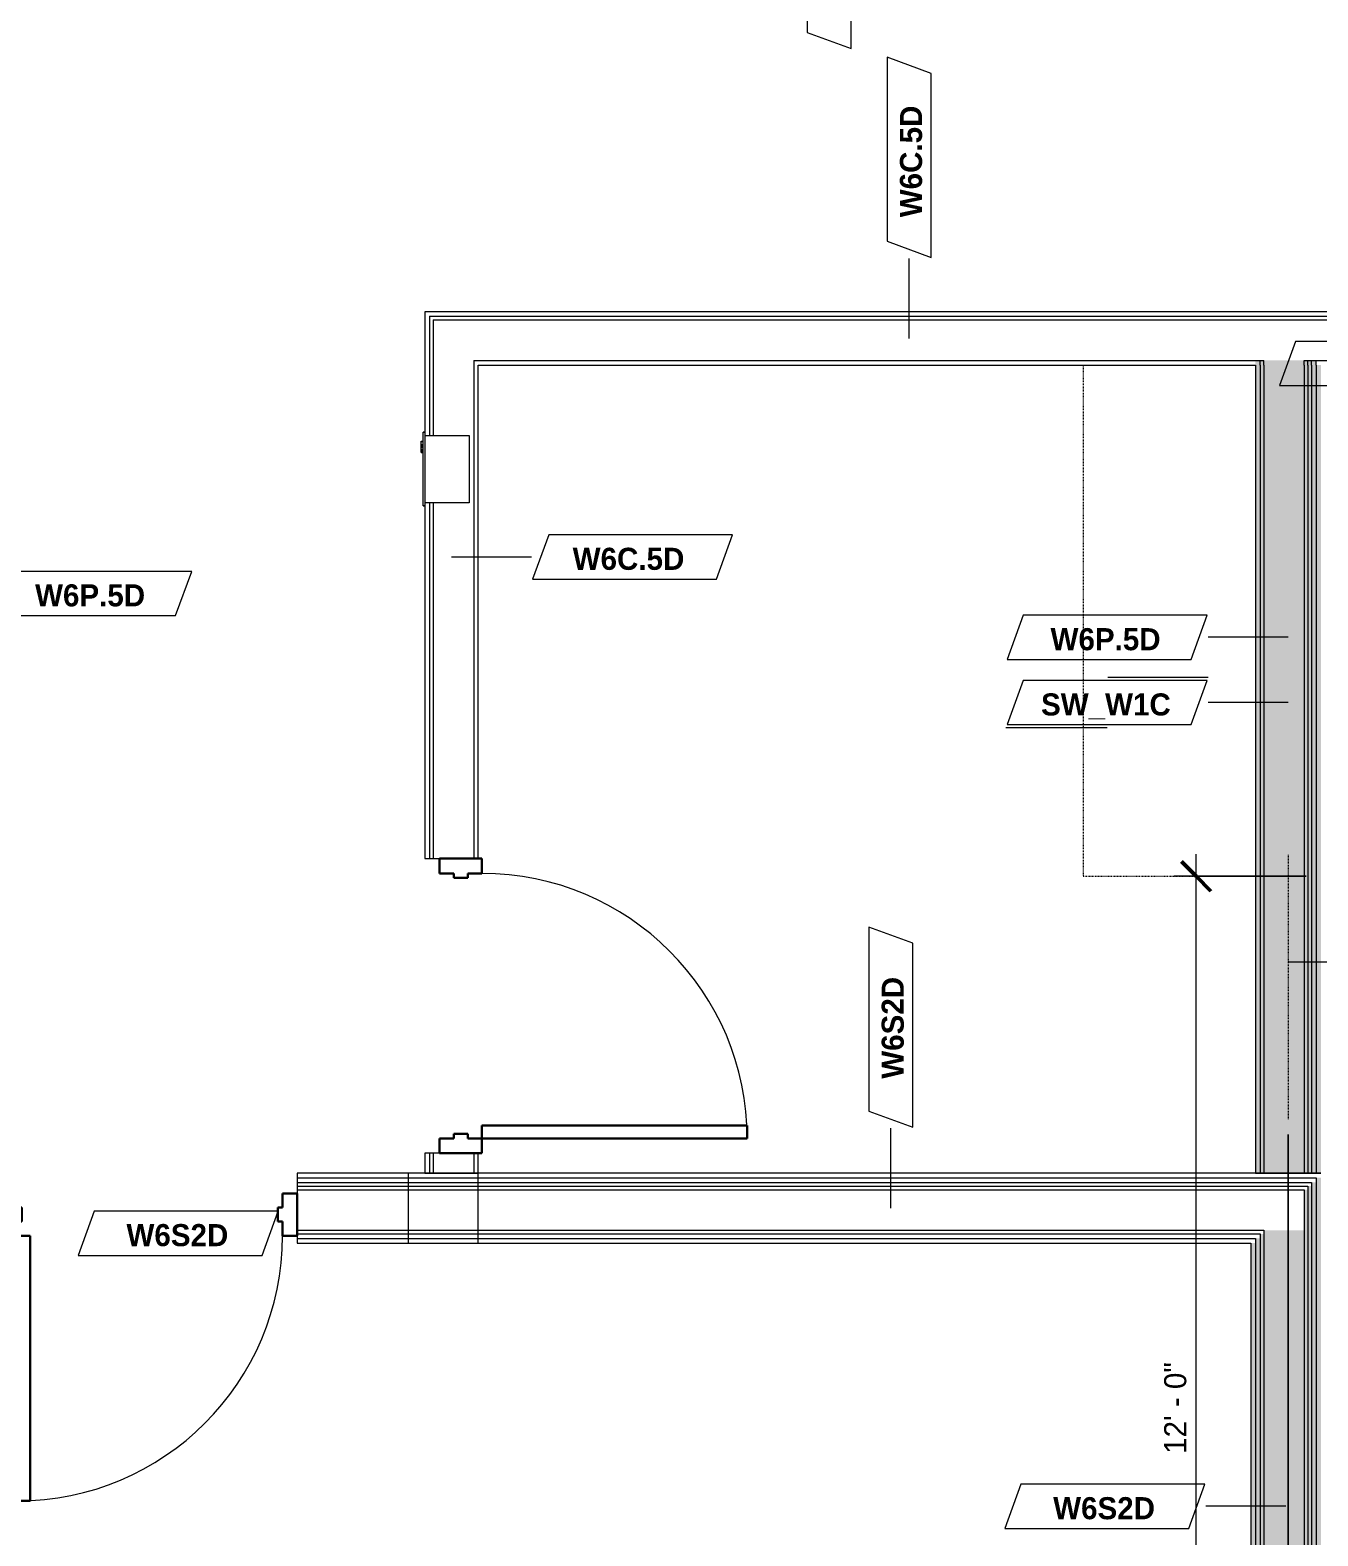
# Model space of a CAD drawing. Header units: inches. Extents: x -4010 to -1814, y 9846 to 12241.
# Drawn here: x -2693.6 to -2518.8, y 10214.5 to 10418.9 of the extents above; entities that cross this region are included whole.
import ezdxf

# ---------------------------------------------------------------- set-up
doc = ezdxf.new("R2010")
doc.units = ezdxf.units.IN
doc.header["$MEASUREMENT"] = 0
doc.linetypes.add('Dash 3_32_', pattern=[0.1875, 0.09375, -0.09375])
for name, color, linetype, lineweight in [('0-1', 7, 'Continuous', 5), ('0-2', 7, 'Continuous', 9), ('A-ANNO-DIMS', 211, 'Continuous', 9), ('A-ANNO-DIMS-32', 211, 'Continuous', 9), ('A-DETL-1', 90, 'Dash 3_32_', 18), ('A-DOOR-1', 7, 'Continuous', 9), ('A-DOOR-2', 10, 'Continuous', 30), ('A-DOOR-FRAM-2', 10, 'Continuous', 30), ('A-WALL-2', 250, 'Continuous', 18), ('A-WALL-IDEN', 211, 'Continuous', 9), ('E-FIRE-1', 7, 'Continuous', 9), ('I-WALL-1', 21, 'Continuous', 18), ('I-WALL-2', 241, 'Continuous', 5), ('I-WALL-3', 7, 'Continuous', 9)]:
    doc.layers.add(name, color=color, linetype=linetype, lineweight=lineweight)
doc.styles.add('Century Gothic', font='ufonts.com_century-gothic.ttf', dxfattribs={"height": 3})
doc.styles.add('Century Gothic_B_1', font='GOTHICB.TTF', dxfattribs={"height": 3})
doc.dimstyles.new('OD_1__HACK_2', dxfattribs={"dimscale": 12, "dimtxt": 3.132505, "dimasz": 0.333333, "dimexe": 0.25, "dimexo": 0.166667, "dimgap": 0.041667, "dimtad": 1, "dimdec": 4, "dimrnd": 0.0625, "dimzin": 3, "dimdsep": 46, "dimlunit": 4, "dimtxsty": 'Century Gothic', "dimblk1": 'OBLIQUE', "dimblk2": 'OBLIQUE', "dimsah": 1, "dimcen": 0.09, "dimdle": 0.25, "dimazin": 0, "dimtfac": 1, "dimtdec": 4, "dimtix": 1, "dimtmove": 0, "dimatfit": 3, "dimfxl": 1, "dimtvp": 1, "dimtfill": 1, "dimfrac": 2, "dimtolj": 1, "dimtzin": 0, "dimarcsym": 2})

# ---------------------------------------------------------------- blocks, each defined once
blk = doc.blocks.new('HOLLOW METAL - COMMON_3-0 x 7-0 - 20min-2191981-UNIT PLANS - 1ST FLOOR')
at = {"layer": 'A-DOOR-1'}
blk.add_arc((18, 4.375), 36, 90, 180, dxfattribs=at)
at = {"layer": 'A-DOOR-2'}
for p, q in [((18, 40.375), (16.25, 40.375)), ((16.25, 40.375), (16.25, 4.375)), ((18, 4.375), (18, 40.375)), ((16.25, 4.375), (18, 4.375))]:
    blk.add_line(p, q, dxfattribs=at)
at = {"layer": 'A-DOOR-FRAM-2'}
for p, q in [((-18, 4.375), (-20, 4.375)), ((-20, 4.375), (-20, -1.375)), ((-18, 2.4375), (-18, 4.375)), ((18, 4.375), (18, 2.4375)), ((20, 4.375), (18, 4.375)), ((20, -1.375), (20, 4.375)), ((-17.375, 2.4375), (-18, 2.4375)), ((-17.375, 0.5625), (-17.375, 2.4375)), ((18, 2.4375), (17.375, 2.4375)), ((17.375, 2.4375), (17.375, 0.5625)), ((-18, -1.375), (-18, 0.5625)), ((-18, 0.5625), (-17.375, 0.5625)), ((17.375, 0.5625), (18, 0.5625)), ((18, 0.5625), (18, -1.375)), ((-20, -1.375), (-18, -1.375)), ((18, -1.375), (20, -1.375))]:
    blk.add_line(p, q, dxfattribs=at)
blk = doc.blocks.new('104416 - Fire Extinguishers - Wall - Class A - Light - 2A-2311561-UNIT PLANS - 1ST FLOOR')
at = {"layer": 'E-FIRE-1'}
for p, q in [((13.63, 2.37), (22.75, 2.37)), ((13.63, -3.63), (13.63, 2.37)), ((22.75, 2.37), (22.75, -3.63)), ((13.19, -3.88), (13.19, -3.63)), ((13.19, -3.63), (23.19, -3.63)), ((13.19, -3.63), (13.19, -3.88)), ((23.19, -3.88), (13.19, -3.88)), ((23.19, -3.88), (13.19, -3.88)), ((14.41, -4.13), (14.41, -3.88)), ((14.44, -4.13), (14.44, -3.88)), ((14.84, -4.13), (14.84, -3.88)), ((15.03, -4.13), (15.03, -3.88)), ((15.11, -4.13), (15.11, -3.88)), ((15.24, -4.13), (15.24, -3.88)), ((15.51, -4.13), (15.51, -3.88)), ((15.73, -4.13), (15.73, -3.88)), ((15.87, -4.13), (15.87, -3.88)), ((15.91, -4.13), (15.91, -3.88)), ((15.94, -4.13), (15.94, -3.88)), ((23.19, -3.63), (23.19, -3.88)), ((23.19, -3.88), (23.19, -3.63)), ((14.44, -4.13), (14.41, -4.13)), ((14.84, -4.13), (14.44, -4.13)), ((15.03, -4.13), (14.84, -4.13)), ((15.11, -4.13), (15.03, -4.13)), ((15.24, -4.13), (15.11, -4.13)), ((15.51, -4.13), (15.24, -4.13)), ((15.73, -4.13), (15.51, -4.13)), ((15.87, -4.13), (15.73, -4.13)), ((15.91, -4.13), (15.87, -4.13)), ((15.94, -4.13), (15.91, -4.13))]:
    blk.add_line(p, q, dxfattribs=at)
blk = doc.blocks.new('CTR - 1st Phase - Common Walls_rvt-1-UNIT PLANS - 1ST FLOOR')
at = {"layer": 'I-WALL-1'}
blk.add_hatch(color=256, dxfattribs=at).paths.add_polyline_path([(-2518.37, 10263.71), (-2518.37, 10373.41), (-2519, 10373.41), (-2519, 10263.71)], flags=0)
at = {"layer": 'I-WALL-2'}
for points in [[(-2527.25, 10263.71), (-2526.62, 10263.71), (-2526.62, 10374.04), (-2527.25, 10374.04), (-2527.25, 10267.17)], [(-2526.62, 10263.71), (-2526.12, 10263.71), (-2526.12, 10374.04), (-2526.62, 10374.04), (-2526.62, 10267.17)], [(-2520.62, 10263.71), (-2520.62, 10374.04), (-2526.12, 10374.04), (-2526.12, 10263.71), (-2525.5, 10263.71)], [(-2520.62, 10263.71), (-2520.12, 10263.71), (-2520.12, 10374.04), (-2520.62, 10374.04), (-2520.62, 10267.17)], [(-2520.12, 10263.71), (-2519.62, 10263.71), (-2519.62, 10374.04), (-2520.12, 10374.04), (-2520.12, 10267.17)], [(-2519, 10263.71), (-2519, 10374.04), (-2519.62, 10374.04), (-2519.62, 10263.71)]]:
    blk.add_hatch(color=256, dxfattribs=at).paths.add_polyline_path(points, flags=0)
at = {"layer": 'A-WALL-2'}
for p, q in [((-2639.37, 10380.04), (-2639.37, 10363.85)), ((-2639.37, 10380.04), (-2638.87, 10380.04)), ((-2638.87, 10380.04), (-2632.75, 10380.04)), ((-2638.87, 10379.54), (-2638.87, 10363.85)), ((-2638.87, 10379.54), (-2633.37, 10379.54)), ((-2633.37, 10379.54), (-2632.75, 10379.54)), ((-2632.75, 10380.04), (-2527.25, 10380.04)), ((-2632.75, 10379.54), (-2527.25, 10379.54)), ((-2527.25, 10380.04), (-2526.62, 10380.04)), ((-2527.25, 10379.54), (-2526.12, 10379.54)), ((-2526.62, 10380.04), (-2526.12, 10380.04)), ((-2526.62, 10380.04), (-2526.12, 10380.04)), ((-2526.12, 10380.04), (-2501.09, 10380.04)), ((-2526.12, 10379.54), (-2501.3, 10379.54)), ((-2633.37, 10374.04), (-2633.37, 10306.41)), ((-2633.37, 10374.04), (-2632.75, 10374.04)), ((-2632.75, 10374.04), (-2527.25, 10374.04)), ((-2527.25, 10374.04), (-2526.62, 10374.04)), ((-2526.62, 10374.04), (-2526.12, 10374.04)), ((-2526.62, 10373.41), (-2526.62, 10374.04)), ((-2526.62, 10373.41), (-2526.62, 10263.71)), ((-2526.12, 10373.41), (-2526.12, 10374.04)), ((-2526.12, 10373.41), (-2526.12, 10263.71)), ((-2520.62, 10373.41), (-2520.62, 10374.04)), ((-2520.62, 10374.04), (-2520.12, 10374.04)), ((-2520.62, 10374.04), (-2520.12, 10374.04)), ((-2520.62, 10373.41), (-2520.62, 10263.71)), ((-2520.12, 10373.41), (-2520.12, 10374.04)), ((-2520.12, 10374.04), (-2519.62, 10374.04)), ((-2520.12, 10374.04), (-2519.62, 10374.04)), ((-2520.12, 10373.41), (-2520.12, 10263.71)), ((-2519.62, 10373.41), (-2519.62, 10374.04)), ((-2519.62, 10374.04), (-2519, 10374.04)), ((-2519.62, 10374.04), (-2519, 10374.04)), ((-2519.62, 10373.41), (-2519.62, 10263.71)), ((-2519, 10373.41), (-2519, 10374.04)), ((-2519, 10374.04), (-2503.57, 10374.04)), ((-2519, 10373.41), (-2519, 10263.71)), ((-2639.37, 10354.73), (-2639.37, 10306.41)), ((-2638.87, 10354.73), (-2638.87, 10306.41)), ((-2639.37, 10266.41), (-2639.37, 10263.71)), ((-2638.87, 10266.41), (-2638.87, 10263.71)), ((-2633.37, 10266.41), (-2633.37, 10263.71))]:
    blk.add_line(p, q, dxfattribs=at)
at = {"layer": 'I-WALL-3'}
for p, q in [((-2639.37, 10380.66), (-2640, 10380.66)), ((-2640, 10380.66), (-2640, 10364.29)), ((-2632.75, 10380.66), (-2639.37, 10380.66)), ((-2527.25, 10380.66), (-2632.75, 10380.66)), ((-2526.62, 10380.66), (-2527.25, 10380.66)), ((-2500.83, 10380.66), (-2526.62, 10380.66)), ((-2632.75, 10306.41), (-2632.75, 10373.41)), ((-2632.75, 10373.41), (-2527.25, 10373.41)), ((-2527.25, 10373.41), (-2527.25, 10263.71)), ((-2640, 10354.29), (-2640, 10306.41)), ((-2640, 10306.41), (-2638, 10306.41)), ((-2638, 10266.41), (-2640, 10266.41)), ((-2640, 10266.41), (-2640, 10263.71)), ((-2632.75, 10263.71), (-2632.75, 10266.41)), ((-2640, 10263.71), (-2632.75, 10263.71)), ((-2527.25, 10263.71), (-2518.37, 10263.71))]:
    blk.add_line(p, q, dxfattribs=at)
at = {"layer": '0-2', "rotation": 270.0000000000005}
for name, p in [('104416 - Fire Extinguishers - Wall - Class A - Light - 2A-2311561-UNIT PLANS - 1ST FLOOR', (-2636.37, 10377.48)), ('HOLLOW METAL - COMMON_3-0 x 7-0 - 20min-2191981-UNIT PLANS - 1ST FLOOR', (-2636.62, 10286.41))]:
    blk.add_blockref(name, p, dxfattribs=at)
blk = doc.blocks.new('HOLLOW METAL - STAIR DOOR 3-0 x 7-0-2639240-UNIT PLANS - 1ST FLOOR')
at = {"layer": 'A-DOOR-1'}
blk.add_arc((18, 4), 36, 90, 180, dxfattribs=at)
at = {"layer": 'A-DOOR-2'}
for p, q in [((18, 40), (16.25, 40)), ((16.25, 40), (16.25, 4)), ((18, 4), (18, 40)), ((16.25, 4), (18, 4))]:
    blk.add_line(p, q, dxfattribs=at)
at = {"layer": 'A-DOOR-FRAM-2'}
for p, q in [((-18, 4), (-20, 4)), ((-20, 4), (-20, -1.75)), ((-18, 2.0625), (-18, 4)), ((-17.375, 2.0625), (-18, 2.0625)), ((-17.375, 0.1875), (-17.375, 2.0625)), ((18, 2.0625), (17.375, 2.0625)), ((17.375, 2.0625), (17.375, 0.1875)), ((18, 4), (18, 2.0625)), ((20, 4), (18, 4)), ((20, -1.75), (20, 4)), ((-18, -1.75), (-18, 0.1875)), ((-18, 0.1875), (-17.375, 0.1875)), ((17.375, 0.1875), (18, 0.1875)), ((18, 0.1875), (18, -1.75)), ((-20, -1.75), (-18, -1.75)), ((18, -1.75), (20, -1.75))]:
    blk.add_line(p, q, dxfattribs=at)
blk = doc.blocks.new('CTR - 1st Phase -Stairs _ Elevators_rvt-1-UNIT PLANS - 1ST FLOOR')
at = {"layer": 'I-WALL-1'}
blk.add_hatch(color=256, dxfattribs=at).paths.add_polyline_path([(-2519, 10017.09), (-2518.37, 10017.09), (-2518.37, 10263.09), (-2519, 10263.09), (-2519, 10070.75)], flags=0)
at = {"layer": 'I-WALL-2'}
for points in [[(-2519.62, 10017.09), (-2519.62, 10261.96), (-2520.12, 10261.96), (-2520.12, 10017.09)], [(-2519.62, 10017.09), (-2519, 10017.09), (-2519, 10262.46), (-2519.62, 10262.46), (-2519.62, 10070.75)], [(-2520.12, 10017.09), (-2520.12, 10261.46), (-2520.62, 10261.46), (-2520.62, 10017.09)], [(-2526.12, 10017.09), (-2520.62, 10017.09), (-2520.62, 10255.96), (-2526.12, 10255.96), (-2526.12, 10070.75)]]:
    blk.add_hatch(color=256, dxfattribs=at).paths.add_polyline_path(points, flags=0)
h = blk.add_hatch(color=256, dxfattribs=at)
h.paths.add_polyline_path([(-2527.87, 10017.09), (-2527.25, 10017.09), (-2527.25, 10185.09), (-2527.87, 10185.09), (-2527.87, 10070.75)], flags=0)
h.paths.add_polyline_path([(-2527.25, 10190.59), (-2527.25, 10254.21), (-2527.87, 10254.21), (-2527.87, 10190.59)], flags=0)
h = blk.add_hatch(color=256, dxfattribs=at)
h.paths.add_polyline_path([(-2527.25, 10017.09), (-2526.62, 10017.09), (-2526.62, 10185.09), (-2527.25, 10185.09), (-2527.25, 10070.75)], flags=0)
h.paths.add_polyline_path([(-2526.62, 10190.59), (-2526.62, 10254.84), (-2527.25, 10254.84), (-2527.25, 10190.59)], flags=0)
h = blk.add_hatch(color=256, dxfattribs=at)
h.paths.add_polyline_path([(-2526.62, 10017.09), (-2526.12, 10017.09), (-2526.12, 10185.09), (-2526.62, 10185.09), (-2526.62, 10070.75)], flags=0)
h.paths.add_polyline_path([(-2526.12, 10190.59), (-2526.12, 10255.46), (-2526.62, 10255.46), (-2526.62, 10190.59)], flags=0)
at = {"layer": 'A-WALL-2'}
for p, q in [((-2657.32, 10263.09), (-2632.75, 10263.09)), ((-2657.32, 10262.46), (-2632.75, 10262.46)), ((-2657.32, 10261.96), (-2632.75, 10261.96)), ((-2642.25, 10263.09), (-2519, 10263.09)), ((-2642.25, 10262.46), (-2519.62, 10262.46)), ((-2642.25, 10261.96), (-2520.12, 10261.96)), ((-2520.12, 10261.96), (-2520.12, 10261.46)), ((-2519.62, 10262.46), (-2519.62, 10261.96)), ((-2519.62, 10261.96), (-2519.62, 10254.21)), ((-2519, 10263.09), (-2519, 10262.46)), ((-2519, 10262.46), (-2519, 10254.21)), ((-2657.32, 10261.46), (-2632.75, 10261.46)), ((-2642.25, 10261.46), (-2520.62, 10261.46)), ((-2520.62, 10261.46), (-2520.62, 10255.96)), ((-2520.12, 10261.46), (-2520.12, 10254.21)), ((-2657.32, 10255.96), (-2632.75, 10255.96)), ((-2642.25, 10255.96), (-2526.12, 10255.96)), ((-2526.12, 10255.96), (-2526.12, 10255.46)), ((-2520.62, 10255.96), (-2520.62, 10254.21)), ((-2657.32, 10255.46), (-2632.75, 10255.46)), ((-2657.32, 10254.84), (-2632.75, 10254.84)), ((-2642.25, 10255.46), (-2526.62, 10255.46)), ((-2642.25, 10254.84), (-2527.25, 10254.84)), ((-2527.25, 10254.84), (-2527.25, 10254.21)), ((-2527.25, 10254.21), (-2527.25, 10190.59)), ((-2526.62, 10255.46), (-2526.62, 10254.84)), ((-2526.62, 10254.84), (-2526.62, 10254.21)), ((-2526.62, 10254.21), (-2526.62, 10190.59)), ((-2526.12, 10255.46), (-2526.12, 10254.21)), ((-2526.12, 10254.21), (-2526.12, 10190.59)), ((-2520.62, 10254.21), (-2520.62, 10017.09)), ((-2520.12, 10254.21), (-2520.12, 10017.09)), ((-2519.62, 10254.21), (-2519.62, 10017.09)), ((-2519, 10254.21), (-2519, 10017.09))]:
    blk.add_line(p, q, dxfattribs=at)
at = {"layer": 'I-WALL-3'}
for p, q in [((-2632.75, 10263.71), (-2657.32, 10263.71)), ((-2657.32, 10263.71), (-2657.32, 10260.96)), ((-2518.37, 10263.71), (-2642.25, 10263.71)), ((-2642.25, 10263.71), (-2642.25, 10254.21)), ((-2632.75, 10254.21), (-2632.75, 10263.71)), ((-2657.32, 10255.21), (-2657.32, 10254.21)), ((-2657.32, 10254.21), (-2632.75, 10254.21)), ((-2642.25, 10254.21), (-2527.87, 10254.21)), ((-2527.87, 10254.21), (-2527.87, 10191.21))]:
    blk.add_line(p, q, dxfattribs=at)
at = {"layer": '0-2', "rotation": 180}
blk.add_blockref('HOLLOW METAL - STAIR DOOR 3-0 x 7-0-2639240-UNIT PLANS - 1ST FLOOR', (-2677.32, 10259.21), dxfattribs=at)
blk = doc.blocks.new('DIMBLOCK125-UNIT PLANS - 1ST FLOOR')
at = {"layer": 'A-ANNO-DIMS-32'}
for p, q in [((-2522.81, 10268.94), (-2522.81, 10193.13)), ((-2522.81, 10196.13), (-2522.81, 10268.94)), ((-2445.62, 10196.95), (-2445.62, 10193.13)), ((-2445.62, 10196.13), (-2445.62, 10196.95)), ((-2525.81, 10196.13), (-2445.62, 10196.13))]:
    blk.add_line(p, q, dxfattribs=at)
at = {"layer": 'A-ANNO-DIMS-32', "lineweight": 50}
for p, q in [((-2522.81, 10196.13), (-2520.81, 10198.13)), ((-2445.62, 10196.13), (-2443.62, 10198.13)), ((-2522.81, 10196.13), (-2524.81, 10194.13)), ((-2445.62, 10196.13), (-2447.62, 10194.13))]:
    blk.add_line(p, q, dxfattribs=at)
at = {"layer": 'A-ANNO-DIMS-32', "color": 0, "insert": (-2494.46, 10200.47), "char_height": 3, "width": 24.5827, "attachment_point": 1, "line_spacing_factor": 0.984502, "style": 'Century Gothic', "bg_fill": 3, "box_fill_scale": 1.25, "bg_fill_color": 256, "bg_fill_true_color": 13158600, "bg_fill_transparency": 0}
blk.add_mtext('6\' - 5 3/16"', dxfattribs=at)
blk = doc.blocks.new('_Oblique')
at = {"color": 0, "linetype": 'ByBlock', "lineweight": -2}
blk.add_line((-0.5, -0.5), (0.5, 0.5), dxfattribs=at)
blk = doc.blocks.new('DIMBLOCK127-UNIT PLANS - 1ST FLOOR')
at = {"layer": 'A-ANNO-DIMS-32'}
for p, q in [((-2535.3, 10157.01), (-2535.3, 10307.01)), ((-2520.37, 10304.01), (-2538.3, 10304.01)), ((-2535.3, 10304.01), (-2520.37, 10304.01)), ((-2520.37, 10160.01), (-2538.3, 10160.01)), ((-2535.3, 10160.01), (-2520.37, 10160.01))]:
    blk.add_line(p, q, dxfattribs=at)
at = {"layer": 'A-ANNO-DIMS-32', "lineweight": 50}
for p, q in [((-2535.3, 10304.01), (-2537.3, 10306.01)), ((-2535.3, 10304.01), (-2533.3, 10302.01)), ((-2535.3, 10160.01), (-2537.3, 10162.01)), ((-2535.3, 10160.01), (-2533.3, 10158.01))]:
    blk.add_line(p, q, dxfattribs=at)
at = {"layer": 'A-ANNO-DIMS-32', "color": 0, "insert": (-2539.64, 10225.6), "char_height": 3, "width": 15.394, "attachment_point": 1, "rotation": 90, "line_spacing_factor": 0.984502, "style": 'Century Gothic', "bg_fill": 3, "box_fill_scale": 1.25, "bg_fill_color": 256, "bg_fill_true_color": 13158600, "bg_fill_transparency": 0}
blk.add_mtext('12\' - 0"', dxfattribs=at)
blk = doc.blocks.new('DIMBLOCK148-UNIT PLANS - 1ST FLOOR')
at = {"layer": 'A-ANNO-DIMS-32'}
for p, q in [((-2104.82, 10238.41), (-2104.82, 10114.77)), ((-2104.82, 10117.77), (-2104.82, 10238.41)), ((-2523.62, 10117.77), (-2101.82, 10117.77)), ((-2520.62, 10118.6), (-2520.62, 10114.77)), ((-2520.62, 10117.77), (-2520.62, 10118.6))]:
    blk.add_line(p, q, dxfattribs=at)
at = {"layer": 'A-ANNO-DIMS-32', "lineweight": 50}
for p, q in [((-2520.62, 10117.77), (-2518.62, 10119.77)), ((-2104.82, 10117.77), (-2102.82, 10119.77)), ((-2520.62, 10117.77), (-2522.62, 10115.77)), ((-2104.82, 10117.77), (-2106.82, 10115.77))]:
    blk.add_line(p, q, dxfattribs=at)
at = {"layer": 'A-ANNO-DIMS-32', "color": 0, "insert": (-2325.3, 10122.12), "char_height": 3, "width": 30.1914, "attachment_point": 1, "line_spacing_factor": 0.984502, "style": 'Century Gothic', "bg_fill": 3, "box_fill_scale": 1.25, "bg_fill_color": 256, "bg_fill_true_color": 13158600, "bg_fill_transparency": 0}
blk.add_mtext('34\' - 7 13/16"', dxfattribs=at)
blk = doc.blocks.new('Wall Tag - Arch Wall-3956453-UNIT PLANS - 1ST FLOOR')
at = {"layer": 'A-WALL-IDEN'}
for p, q in [((-0.3561, 0.0937), (-0.4244, -0.0937)), ((0.4244, 0.0937), (-0.3561, 0.0937)), ((0.3561, -0.0937), (0.4244, 0.0937)), ((-0.4244, -0.0937), (0.3561, -0.0937))]:
    blk.add_line(p, q, dxfattribs=at)
blk = doc.blocks.new('Wall Tag - Shear Wall-3956451-UNIT PLANS - 1ST FLOOR')
at = {"layer": 'A-WALL-IDEN'}
for p, q in [((-0.3561, 0.0937), (-0.4244, -0.0937)), ((0.4244, 0.0937), (-0.3561, 0.0937)), ((0.4291, 0.1068), (0.0033, 0.1068)), ((0.3561, -0.0937), (0.4244, 0.0937)), ((0, -0.1068), (-0.4291, -0.1068)), ((-0.4244, -0.0937), (0.3561, -0.0937))]:
    blk.add_line(p, q, dxfattribs=at)

msp = doc.modelspace()

# ---------------------------------------------------------------- linework, layer by layer
at = {"layer": 'A-DETL-1'}
for p, q in [((-2550.62374, 10373.4144), (-2550.62374, 10304.01427)), ((-2522.81124, 10306.93927), (-2522.81124, 10270.93927)), ((-2550.62374, 10304.01427), (-2527.24874, 10304.01427))]:
    msp.add_line(p, q, dxfattribs=at)
at = {"layer": 'A-WALL-IDEN'}
for p, q in [((-2574.26123, 10377.0394), (-2574.26123, 10387.88255)), ((-2636.37374, 10347.361), (-2625.53058, 10347.361)), ((-2522.81124, 10336.44947), (-2533.65439, 10336.44947)), ((-2522.81124, 10327.5917), (-2533.65439, 10327.5917)), ((-2576.73973, 10258.96361), (-2576.73973, 10269.80677))]:
    msp.add_line(p, q, dxfattribs=at)

# ---------------------------------------------------------------- block references
at = {"layer": '0-1'}
for name in ['CTR - 1st Phase - Common Walls_rvt-1-UNIT PLANS - 1ST FLOOR', 'CTR - 1st Phase -Stairs _ Elevators_rvt-1-UNIT PLANS - 1ST FLOOR']:
    msp.add_blockref(name, (0, 0), dxfattribs=at)
at = {"layer": 'A-WALL-IDEN', "xscale": 31.99999999999999, "yscale": 31.99999999999999, "zscale": 31.99999999999999, "rotation": 89.99999999999991}
for p in [(-2585.12684, 10429.96454), (-2574.26123, 10401.61426), (-2576.73973, 10283.53848)]:
    msp.add_blockref('Wall Tag - Arch Wall-3956453-UNIT PLANS - 1ST FLOOR', p, dxfattribs=at)
at = {"layer": 'A-WALL-IDEN', "xscale": 31.99999999999999, "yscale": 31.99999999999999, "zscale": 31.99999999999999}
for name, p in [('Wall Tag - Arch Wall-3956453-UNIT PLANS - 1ST FLOOR', (-2510.41472, 10373.62138)), ('Wall Tag - Arch Wall-3956453-UNIT PLANS - 1ST FLOOR', (-2611.79888, 10347.361)), ('Wall Tag - Arch Wall-3956453-UNIT PLANS - 1ST FLOOR', (-2685.23638, 10342.40246)), ('Wall Tag - Arch Wall-3956453-UNIT PLANS - 1ST FLOOR', (-2547.3861, 10336.44947)), ('Wall Tag - Shear Wall-3956451-UNIT PLANS - 1ST FLOOR', (-2547.3861, 10327.5917)), ('Wall Tag - Arch Wall-3956453-UNIT PLANS - 1ST FLOOR', (-2673.49874, 10255.54638))]:
    msp.add_blockref(name, p, dxfattribs=at)

# ---------------------------------------------------------------- texts
at = {"layer": 'A-WALL-IDEN', "char_height": 3, "attachment_point": 1, "rotation": 90, "style": 'Century Gothic_B_1'}
for s, insert, width in [('W6C.5D', (-2575.50876, 10393.47865), 19.594), ('W6S2D', (-2577.98726, 10276.53043), 16.867)]:
    msp.add_mtext(s, dxfattribs=dict(at, insert=insert, width=width))
at = {"layer": 'A-WALL-IDEN', "char_height": 3, "attachment_point": 1, "style": 'Century Gothic_B_1'}
for s, insert, width in [('W6C.5D', (-2619.93448, 10348.60854), 19.594), ('W6P.5D', (-2692.91214, 10343.65), 18.483), ('W6P.5D', (-2555.06186, 10337.697), 18.483), ('SW_W1C', (-2556.3532, 10328.83923), 21.614), ('W6S2D', (-2680.50678, 10256.79391), 16.867)]:
    msp.add_mtext(s, dxfattribs=dict(at, insert=insert, width=width))

# ---------------------------------------------------------------- next in the draw order: dimensions: what is measured, and where the dimension line sits
at = {"layer": 'A-ANNO-DIMS'}
dim = msp.add_linear_dim(base=(-2445.62374, 10196.12637), p1=(-2522.81124, 10270.93927), p2=(-2445.62374, 10198.9548), dimstyle='OD_1__HACK_2', override={"dimpost": '<>', "dimfxl": 105.544655}, dxfattribs=at)
dim.commit()
dim.dimension.update_dxf_attribs({"geometry": 'DIMBLOCK125-UNIT PLANS - 1ST FLOOR', "text_midpoint": (-2484.21749, 10198.36804)})

# ---------------------------------------------------------------- next in the draw order: dimensions: what is measured, and where the dimension line sits
dim = msp.add_linear_dim(base=(-2535.29615, 10304.01427), p1=(-2518.37374, 10160.01427), p2=(-2518.37374, 10304.01427), angle=90, dimstyle='OD_1__HACK_2', override={"dimpost": '<>', "dimfxl": 144}, dxfattribs=at)
dim.commit()
dim.dimension.update_dxf_attribs({"geometry": 'DIMBLOCK127-UNIT PLANS - 1ST FLOOR', "text_midpoint": (-2537.37161, 10232.01427)})

# ---------------------------------------------------------------- next in the draw order: linework, layer by layer
at = {"layer": 'A-WALL-IDEN'}
msp.add_line((-2522.81124, 10292.38711), (-2511.96808, 10292.38711), dxfattribs=at)

# ---------------------------------------------------------------- next in the draw order: block references
at = {"layer": 'A-WALL-IDEN', "xscale": 31.99999999999999, "yscale": 31.99999999999999, "zscale": 31.99999999999999}
msp.add_blockref('Wall Tag - Arch Wall-3956453-UNIT PLANS - 1ST FLOOR', (-2547.6986, 10218.47635), dxfattribs=at)

# ---------------------------------------------------------------- next in the draw order: texts
at = {"layer": 'A-WALL-IDEN', "insert": (-2554.70664, 10219.72389), "char_height": 3, "width": 16.867, "attachment_point": 1, "style": 'Century Gothic_B_1'}
msp.add_mtext('W6S2D', dxfattribs=at)

# ---------------------------------------------------------------- next in the draw order: dimensions: what is measured, and where the dimension line sits
at = {"layer": 'A-ANNO-DIMS'}
dim = msp.add_linear_dim(base=(-2104.82374, 10117.77276), p1=(-2520.62374, 10120.60119), p2=(-2104.82374, 10240.4144), dimstyle='OD_1__HACK_2', override={"dimpost": '<>', "dimfxl": 432.717974}, dxfattribs=at)
dim.commit()
dim.dimension.update_dxf_attribs({"geometry": 'DIMBLOCK148-UNIT PLANS - 1ST FLOOR', "text_midpoint": (-2312.72374, 10120.01443)})

# ---------------------------------------------------------------- next in the draw order: linework, layer by layer
at = {"layer": 'A-WALL-IDEN'}
msp.add_line((-2523.12374, 10218.47635), (-2533.96689, 10218.47635), dxfattribs=at)

doc.saveas('drawing.dxf')
